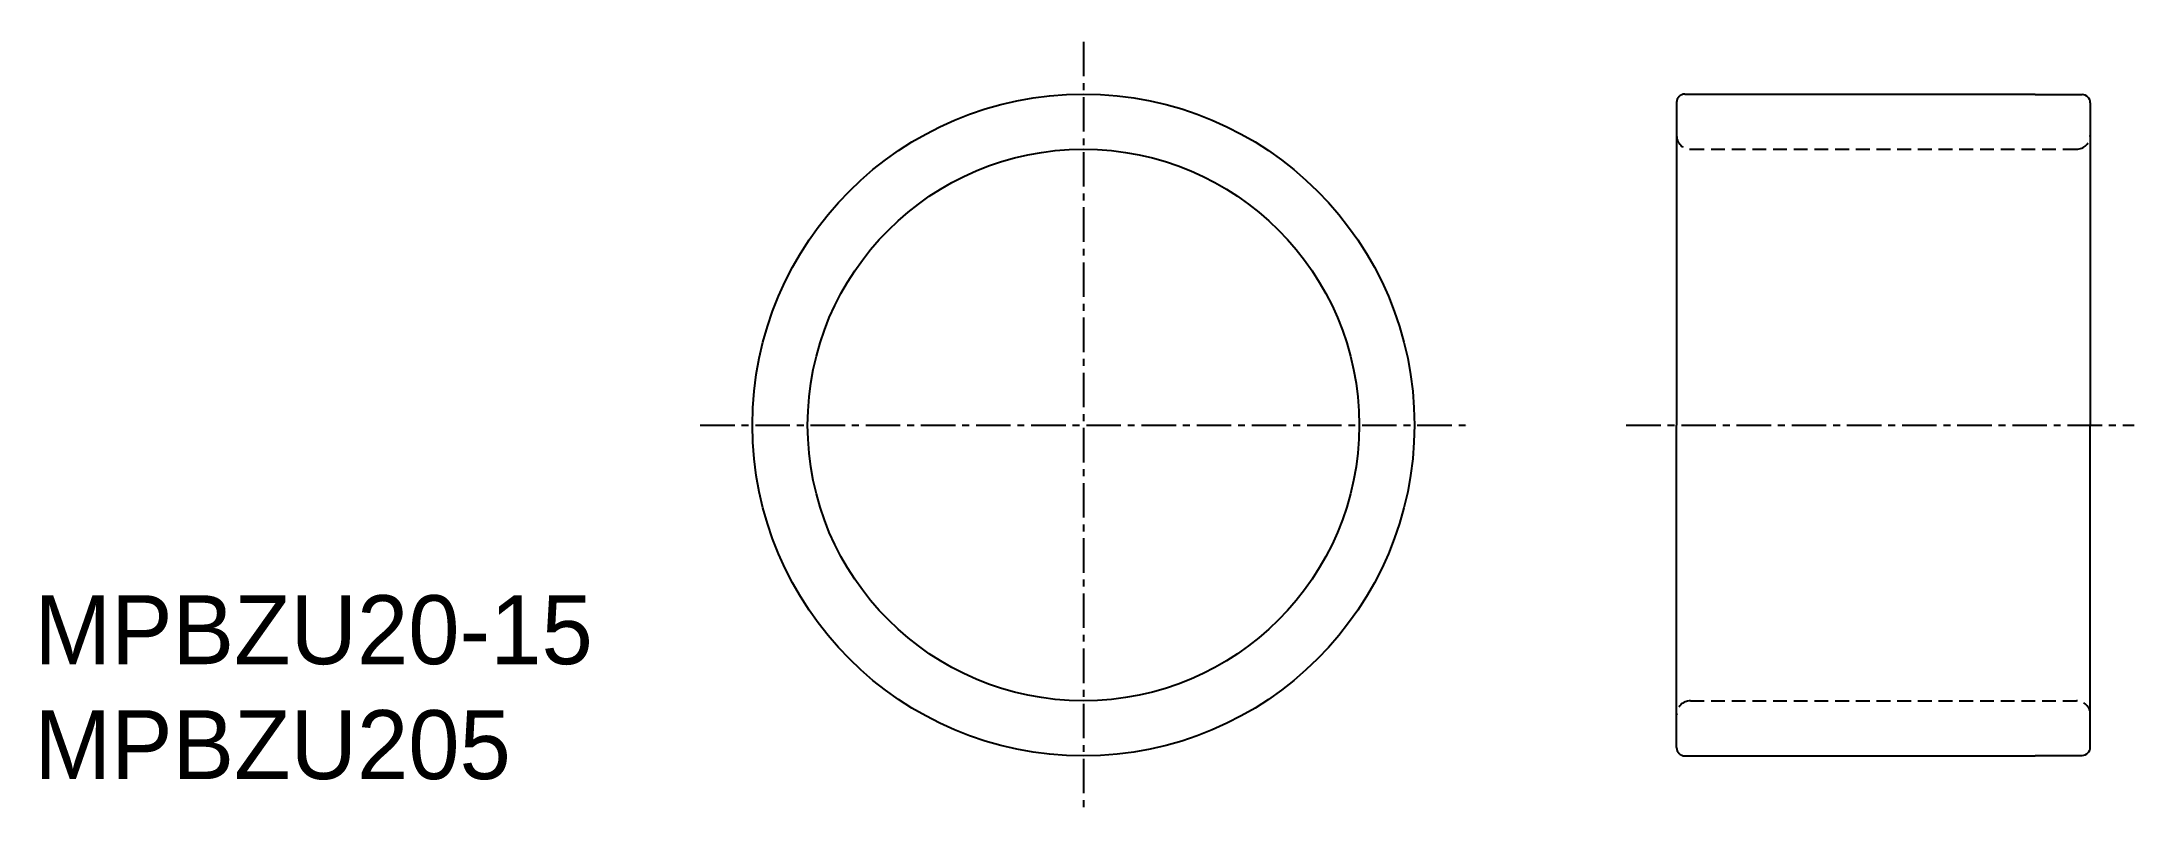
# Model space of a CAD drawing. Extents: x 10.3 to 86.1, y 8.9 to 36.7.
import ezdxf

# ---------------------------------------------------------------- set-up
doc = ezdxf.new("R2010")
doc.units = 0
doc.linetypes.add('CENTER', pattern=[2, 1.25, -0.25, 0.25, -0.25])
doc.linetypes.add('DASHED', pattern=[0.75, 0.5, -0.25])
doc.layers.get('0').update_dxf_attribs({"linetype": 'CONTINUOUS'})
doc.layers.add('CENTER', color=1, linetype='CENTER')

msp = doc.modelspace()

# ---------------------------------------------------------------- linework, layer by layer
at = {"color": 7, "linetype": 'CONTINUOUS'}
for p, q in [((69.551, 34.541), (69.551, 22.841)), ((69.551, 34.541), (69.551, 33.341)), ((69.851, 34.841), (82.551, 34.841)), ((82.551, 34.841), (82.551, 34.821)), ((82.551, 34.821), (84.251, 34.821)), ((84.551, 34.521), (84.551, 33.341)), ((84.551, 33.341), (84.551, 22.841)), ((61.936, 22.841), (61.936, 22.841)), ((69.551, 11.141), (69.551, 22.841)), ((84.551, 12.341), (84.551, 22.841)), ((69.551, 11.141), (69.551, 12.341)), ((84.551, 11.161), (84.551, 12.341)), ((69.851, 10.841), (82.551, 10.841)), ((82.551, 10.861), (84.251, 10.861)), ((82.551, 10.841), (82.551, 10.861))]:
    msp.add_line(p, q, dxfattribs=at)
at = {"color": 3, "linetype": 'DASHED'}
for p, q in [((70.051, 32.841), (84.051, 32.841)), ((70.051, 12.841), (84.051, 12.841))]:
    msp.add_line(p, q, dxfattribs=at)
at = {"color": 7, "linetype": 'CONTINUOUS'}
for radius in [12, 10]:
    msp.add_circle((48.042, 22.841), radius, dxfattribs=at)
for centre, start, end in [((69.851, 34.541), 90, 180), ((84.251, 34.521), 0, 90), ((69.851, 11.141), 180, 270), ((84.251, 11.161), 270, 0)]:
    msp.add_arc(centre, 0.3, start, end, dxfattribs=at)
at = {"color": 3, "linetype": 'DASHED'}
for centre, start, end in [((70.051, 33.341), 180, 270), ((84.051, 33.341), 270, 0), ((70.051, 12.341), 90, 180), ((84.051, 12.341), 0, 90)]:
    msp.add_arc(centre, 0.5, start, end, dxfattribs=at)
at = {"layer": 'CENTER', "color": 1, "linetype": 'CENTER'}
for p, q in [((48.042, 36.735), (48.042, 8.947)), ((34.148, 22.841), (61.936, 22.841)), ((67.725, 22.841), (86.14, 22.841)), ((67.725, 22.841), (86.14, 22.841))]:
    msp.add_line(p, q, dxfattribs=at)

# ---------------------------------------------------------------- texts
at = {"color": 7, "linetype": 'CONTINUOUS'}
for s, p in [('MPBZU20-15', (10, 14.167)), ('MPBZU205', (10, 10))]:
    msp.add_text(s, height=2.5, dxfattribs=at).set_placement(p)

doc.saveas('drawing.dxf')
